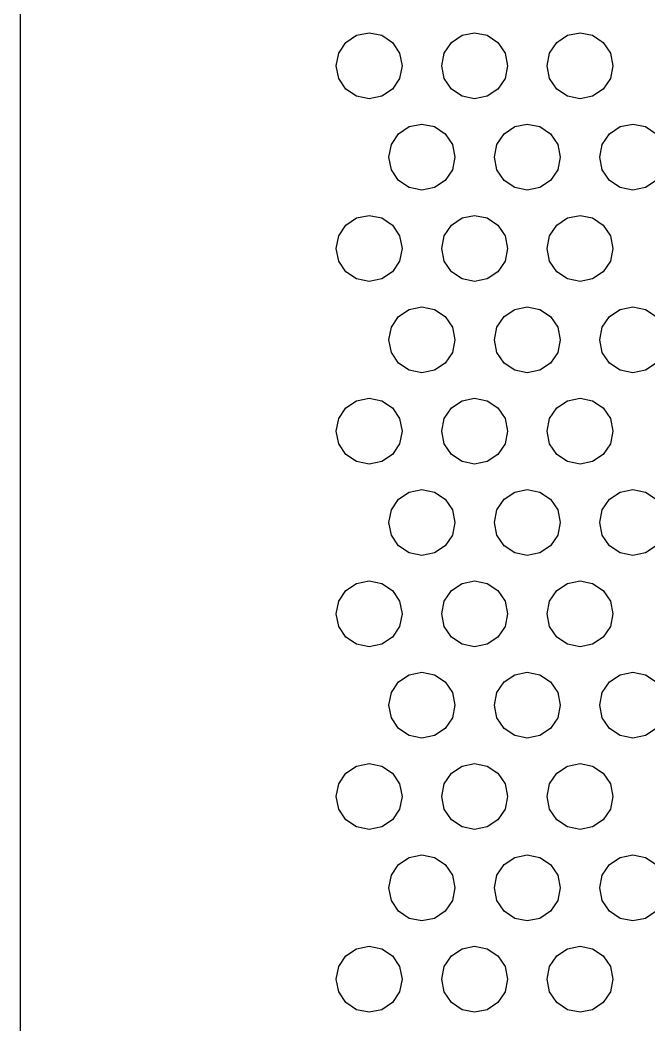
# Model space of a CAD drawing. Header units: metres. Extents: x 0 to 569, y 6 to 314.
# Drawn here: x 0 to 47.7, y 77.1 to 153.3 of the extents above; entities that cross this region are included whole.
import ezdxf

# ---------------------------------------------------------------- set-up
doc = ezdxf.new("R2010")
doc.units = ezdxf.units.M

msp = doc.modelspace()

# ---------------------------------------------------------------- linework, layer by layer
for p, q in [((0, 313.756), (0, 6)), ((24.7322, 151.619), (25.5433, 152.161)), ((25.5433, 152.161), (26.5, 152.351)), ((26.5, 152.351), (27.4567, 152.161)), ((27.4567, 152.161), (28.2678, 151.619)), ((32.7322, 151.619), (33.5433, 152.161)), ((33.5433, 152.161), (34.5, 152.351)), ((34.5, 152.351), (35.4567, 152.161)), ((35.4567, 152.161), (36.2678, 151.619)), ((40.7322, 151.619), (41.5433, 152.161)), ((41.5433, 152.161), (42.5, 152.351)), ((42.5, 152.351), (43.4567, 152.161)), ((43.4567, 152.161), (44.2678, 151.619)), ((24.1903, 150.808), (24.7322, 151.619)), ((28.2678, 151.619), (28.8097, 150.808)), ((32.1903, 150.808), (32.7322, 151.619)), ((36.2678, 151.619), (36.8097, 150.808)), ((40.1903, 150.808), (40.7322, 151.619)), ((44.2678, 151.619), (44.8097, 150.808)), ((24, 149.851), (24.1903, 150.808)), ((28.8097, 150.808), (29, 149.851)), ((32, 149.851), (32.1903, 150.808)), ((36.8097, 150.808), (37, 149.851)), ((40, 149.851), (40.1903, 150.808)), ((44.8097, 150.808), (45, 149.851)), ((24.1903, 148.895), (24, 149.851)), ((29, 149.851), (28.8097, 148.895)), ((32.1903, 148.895), (32, 149.851)), ((37, 149.851), (36.8097, 148.895)), ((40.1903, 148.895), (40, 149.851)), ((45, 149.851), (44.8097, 148.895)), ((24.7322, 148.083), (24.1903, 148.895)), ((28.8097, 148.895), (28.2678, 148.083)), ((32.7322, 148.083), (32.1903, 148.895)), ((36.8097, 148.895), (36.2678, 148.083)), ((40.7322, 148.083), (40.1903, 148.895)), ((44.8097, 148.895), (44.2678, 148.083)), ((25.5433, 147.542), (24.7322, 148.083)), ((28.2678, 148.083), (27.4567, 147.542)), ((33.5433, 147.542), (32.7322, 148.083)), ((36.2678, 148.083), (35.4567, 147.542)), ((41.5433, 147.542), (40.7322, 148.083)), ((44.2678, 148.083), (43.4567, 147.542)), ((26.5, 147.351), (25.5433, 147.542)), ((27.4567, 147.542), (26.5, 147.351)), ((34.5, 147.351), (33.5433, 147.542)), ((35.4567, 147.542), (34.5, 147.351)), ((42.5, 147.351), (41.5433, 147.542)), ((43.4567, 147.542), (42.5, 147.351)), ((28.7322, 144.691), (29.5433, 145.233)), ((29.5433, 145.233), (30.5, 145.423)), ((30.5, 145.423), (31.4567, 145.233)), ((31.4567, 145.233), (32.2678, 144.691)), ((36.7322, 144.691), (37.5433, 145.233)), ((37.5433, 145.233), (38.5, 145.423)), ((38.5, 145.423), (39.4567, 145.233)), ((39.4567, 145.233), (40.2678, 144.691)), ((44.7322, 144.691), (45.5433, 145.233)), ((45.5433, 145.233), (46.5, 145.423)), ((46.5, 145.423), (47.4567, 145.233)), ((47.4567, 145.233), (48.2678, 144.691)), ((28.1903, 143.88), (28.7322, 144.691)), ((32.2678, 144.691), (32.8097, 143.88)), ((36.1903, 143.88), (36.7322, 144.691)), ((40.2678, 144.691), (40.8097, 143.88)), ((44.1903, 143.88), (44.7322, 144.691)), ((28, 142.923), (28.1903, 143.88)), ((32.8097, 143.88), (33, 142.923)), ((36, 142.923), (36.1903, 143.88)), ((40.8097, 143.88), (41, 142.923)), ((44, 142.923), (44.1903, 143.88)), ((28.1903, 141.966), (28, 142.923)), ((33, 142.923), (32.8097, 141.966)), ((36.1903, 141.966), (36, 142.923)), ((41, 142.923), (40.8097, 141.966)), ((44.1903, 141.966), (44, 142.923)), ((28.7322, 141.155), (28.1903, 141.966)), ((32.8097, 141.966), (32.2678, 141.155)), ((36.7322, 141.155), (36.1903, 141.966)), ((40.8097, 141.966), (40.2678, 141.155)), ((44.7322, 141.155), (44.1903, 141.966)), ((29.5433, 140.613), (28.7322, 141.155)), ((32.2678, 141.155), (31.4567, 140.613)), ((37.5433, 140.613), (36.7322, 141.155)), ((40.2678, 141.155), (39.4567, 140.613)), ((45.5433, 140.613), (44.7322, 141.155)), ((48.2678, 141.155), (47.4567, 140.613)), ((30.5, 140.423), (29.5433, 140.613)), ((31.4567, 140.613), (30.5, 140.423)), ((38.5, 140.423), (37.5433, 140.613)), ((39.4567, 140.613), (38.5, 140.423)), ((46.5, 140.423), (45.5433, 140.613)), ((47.4567, 140.613), (46.5, 140.423)), ((24.7322, 137.763), (25.5433, 138.305)), ((25.5433, 138.305), (26.5, 138.495)), ((26.5, 138.495), (27.4567, 138.305)), ((27.4567, 138.305), (28.2678, 137.763)), ((32.7322, 137.763), (33.5433, 138.305)), ((33.5433, 138.305), (34.5, 138.495)), ((34.5, 138.495), (35.4567, 138.305)), ((35.4567, 138.305), (36.2678, 137.763)), ((40.7322, 137.763), (41.5433, 138.305)), ((41.5433, 138.305), (42.5, 138.495)), ((42.5, 138.495), (43.4567, 138.305)), ((43.4567, 138.305), (44.2678, 137.763)), ((24.1903, 136.952), (24.7322, 137.763)), ((28.2678, 137.763), (28.8097, 136.952)), ((32.1903, 136.952), (32.7322, 137.763)), ((36.2678, 137.763), (36.8097, 136.952)), ((40.1903, 136.952), (40.7322, 137.763)), ((44.2678, 137.763), (44.8097, 136.952)), ((24, 135.995), (24.1903, 136.952)), ((28.8097, 136.952), (29, 135.995)), ((32, 135.995), (32.1903, 136.952)), ((36.8097, 136.952), (37, 135.995)), ((40, 135.995), (40.1903, 136.952)), ((44.8097, 136.952), (45, 135.995)), ((24.1903, 135.038), (24, 135.995)), ((29, 135.995), (28.8097, 135.038)), ((32.1903, 135.038), (32, 135.995)), ((37, 135.995), (36.8097, 135.038)), ((40.1903, 135.038), (40, 135.995)), ((45, 135.995), (44.8097, 135.038)), ((24.7322, 134.227), (24.1903, 135.038)), ((28.8097, 135.038), (28.2678, 134.227)), ((32.7322, 134.227), (32.1903, 135.038)), ((36.8097, 135.038), (36.2678, 134.227)), ((40.7322, 134.227), (40.1903, 135.038)), ((44.8097, 135.038), (44.2678, 134.227)), ((25.5433, 133.685), (24.7322, 134.227)), ((28.2678, 134.227), (27.4567, 133.685)), ((33.5433, 133.685), (32.7322, 134.227)), ((36.2678, 134.227), (35.4567, 133.685)), ((41.5433, 133.685), (40.7322, 134.227)), ((44.2678, 134.227), (43.4567, 133.685)), ((26.5, 133.495), (25.5433, 133.685)), ((27.4567, 133.685), (26.5, 133.495)), ((34.5, 133.495), (33.5433, 133.685)), ((35.4567, 133.685), (34.5, 133.495)), ((42.5, 133.495), (41.5433, 133.685)), ((43.4567, 133.685), (42.5, 133.495)), ((28.7322, 130.834), (29.5433, 131.376)), ((29.5433, 131.376), (30.5, 131.567)), ((30.5, 131.567), (31.4567, 131.376)), ((31.4567, 131.376), (32.2678, 130.834)), ((36.7322, 130.834), (37.5433, 131.376)), ((37.5433, 131.376), (38.5, 131.567)), ((38.5, 131.567), (39.4567, 131.376)), ((39.4567, 131.376), (40.2678, 130.834)), ((44.7322, 130.834), (45.5433, 131.376)), ((45.5433, 131.376), (46.5, 131.567)), ((46.5, 131.567), (47.4567, 131.376)), ((47.4567, 131.376), (48.2678, 130.834)), ((28.1903, 130.023), (28.7322, 130.834)), ((32.2678, 130.834), (32.8097, 130.023)), ((36.1903, 130.023), (36.7322, 130.834)), ((40.2678, 130.834), (40.8097, 130.023)), ((44.1903, 130.023), (44.7322, 130.834)), ((28, 129.067), (28.1903, 130.023)), ((32.8097, 130.023), (33, 129.067)), ((36, 129.067), (36.1903, 130.023)), ((40.8097, 130.023), (41, 129.067)), ((44, 129.067), (44.1903, 130.023)), ((28.1903, 128.11), (28, 129.067)), ((33, 129.067), (32.8097, 128.11)), ((36.1903, 128.11), (36, 129.067)), ((41, 129.067), (40.8097, 128.11)), ((44.1903, 128.11), (44, 129.067)), ((28.7322, 127.299), (28.1903, 128.11)), ((32.8097, 128.11), (32.2678, 127.299)), ((36.7322, 127.299), (36.1903, 128.11)), ((40.8097, 128.11), (40.2678, 127.299)), ((44.7322, 127.299), (44.1903, 128.11)), ((29.5433, 126.757), (28.7322, 127.299)), ((32.2678, 127.299), (31.4567, 126.757)), ((37.5433, 126.757), (36.7322, 127.299)), ((40.2678, 127.299), (39.4567, 126.757)), ((45.5433, 126.757), (44.7322, 127.299)), ((48.2678, 127.299), (47.4567, 126.757)), ((30.5, 126.567), (29.5433, 126.757)), ((31.4567, 126.757), (30.5, 126.567)), ((38.5, 126.567), (37.5433, 126.757)), ((39.4567, 126.757), (38.5, 126.567)), ((46.5, 126.567), (45.5433, 126.757)), ((47.4567, 126.757), (46.5, 126.567)), ((24.7322, 123.906), (25.5433, 124.448)), ((25.5433, 124.448), (26.5, 124.638)), ((26.5, 124.638), (27.4567, 124.448)), ((27.4567, 124.448), (28.2678, 123.906)), ((32.7322, 123.906), (33.5433, 124.448)), ((33.5433, 124.448), (34.5, 124.638)), ((34.5, 124.638), (35.4567, 124.448)), ((35.4567, 124.448), (36.2678, 123.906)), ((40.7322, 123.906), (41.5433, 124.448)), ((41.5433, 124.448), (42.5, 124.638)), ((42.5, 124.638), (43.4567, 124.448)), ((43.4567, 124.448), (44.2678, 123.906)), ((24.1903, 123.095), (24.7322, 123.906)), ((28.2678, 123.906), (28.8097, 123.095)), ((32.1903, 123.095), (32.7322, 123.906)), ((36.2678, 123.906), (36.8097, 123.095)), ((40.1903, 123.095), (40.7322, 123.906)), ((44.2678, 123.906), (44.8097, 123.095)), ((24, 122.138), (24.1903, 123.095)), ((28.8097, 123.095), (29, 122.138)), ((32, 122.138), (32.1903, 123.095)), ((36.8097, 123.095), (37, 122.138)), ((40, 122.138), (40.1903, 123.095)), ((44.8097, 123.095), (45, 122.138)), ((24.1903, 121.182), (24, 122.138)), ((29, 122.138), (28.8097, 121.182)), ((32.1903, 121.182), (32, 122.138)), ((37, 122.138), (36.8097, 121.182)), ((40.1903, 121.182), (40, 122.138)), ((45, 122.138), (44.8097, 121.182)), ((24.7322, 120.371), (24.1903, 121.182)), ((28.8097, 121.182), (28.2678, 120.371)), ((32.7322, 120.371), (32.1903, 121.182)), ((36.8097, 121.182), (36.2678, 120.371)), ((40.7322, 120.371), (40.1903, 121.182)), ((44.8097, 121.182), (44.2678, 120.371)), ((25.5433, 119.829), (24.7322, 120.371)), ((26.5, 119.638), (25.5433, 119.829)), ((27.4567, 119.829), (26.5, 119.638)), ((28.2678, 120.371), (27.4567, 119.829)), ((33.5433, 119.829), (32.7322, 120.371)), ((34.5, 119.638), (33.5433, 119.829)), ((35.4567, 119.829), (34.5, 119.638)), ((36.2678, 120.371), (35.4567, 119.829)), ((41.5433, 119.829), (40.7322, 120.371)), ((42.5, 119.638), (41.5433, 119.829)), ((43.4567, 119.829), (42.5, 119.638)), ((44.2678, 120.371), (43.4567, 119.829)), ((28.7322, 116.978), (29.5433, 117.52)), ((29.5433, 117.52), (30.5, 117.71)), ((30.5, 117.71), (31.4567, 117.52)), ((31.4567, 117.52), (32.2678, 116.978)), ((36.7322, 116.978), (37.5433, 117.52)), ((37.5433, 117.52), (38.5, 117.71)), ((38.5, 117.71), (39.4567, 117.52)), ((39.4567, 117.52), (40.2678, 116.978)), ((44.7322, 116.978), (45.5433, 117.52)), ((45.5433, 117.52), (46.5, 117.71)), ((46.5, 117.71), (47.4567, 117.52)), ((47.4567, 117.52), (48.2678, 116.978)), ((28.1903, 116.167), (28.7322, 116.978)), ((32.2678, 116.978), (32.8097, 116.167)), ((36.1903, 116.167), (36.7322, 116.978)), ((40.2678, 116.978), (40.8097, 116.167)), ((44.1903, 116.167), (44.7322, 116.978)), ((28, 115.21), (28.1903, 116.167)), ((32.8097, 116.167), (33, 115.21)), ((36, 115.21), (36.1903, 116.167)), ((40.8097, 116.167), (41, 115.21)), ((44, 115.21), (44.1903, 116.167)), ((28.1903, 114.254), (28, 115.21)), ((33, 115.21), (32.8097, 114.254)), ((36.1903, 114.254), (36, 115.21)), ((41, 115.21), (40.8097, 114.254)), ((44.1903, 114.254), (44, 115.21)), ((28.7322, 113.442), (28.1903, 114.254)), ((32.8097, 114.254), (32.2678, 113.442)), ((36.7322, 113.442), (36.1903, 114.254)), ((40.8097, 114.254), (40.2678, 113.442)), ((44.7322, 113.442), (44.1903, 114.254)), ((29.5433, 112.901), (28.7322, 113.442)), ((30.5, 112.71), (29.5433, 112.901)), ((31.4567, 112.901), (30.5, 112.71)), ((32.2678, 113.442), (31.4567, 112.901)), ((37.5433, 112.901), (36.7322, 113.442)), ((38.5, 112.71), (37.5433, 112.901)), ((39.4567, 112.901), (38.5, 112.71)), ((40.2678, 113.442), (39.4567, 112.901)), ((45.5433, 112.901), (44.7322, 113.442)), ((46.5, 112.71), (45.5433, 112.901)), ((47.4567, 112.901), (46.5, 112.71)), ((48.2678, 113.442), (47.4567, 112.901)), ((24.7322, 110.05), (25.5433, 110.592)), ((25.5433, 110.592), (26.5, 110.782)), ((26.5, 110.782), (27.4567, 110.592)), ((27.4567, 110.592), (28.2678, 110.05)), ((32.7322, 110.05), (33.5433, 110.592)), ((33.5433, 110.592), (34.5, 110.782)), ((34.5, 110.782), (35.4567, 110.592)), ((35.4567, 110.592), (36.2678, 110.05)), ((40.7322, 110.05), (41.5433, 110.592)), ((41.5433, 110.592), (42.5, 110.782)), ((42.5, 110.782), (43.4567, 110.592)), ((43.4567, 110.592), (44.2678, 110.05)), ((24.1903, 109.239), (24.7322, 110.05)), ((28.2678, 110.05), (28.8097, 109.239)), ((32.1903, 109.239), (32.7322, 110.05)), ((36.2678, 110.05), (36.8097, 109.239)), ((40.1903, 109.239), (40.7322, 110.05)), ((44.2678, 110.05), (44.8097, 109.239)), ((24, 108.282), (24.1903, 109.239)), ((28.8097, 109.239), (29, 108.282)), ((32, 108.282), (32.1903, 109.239)), ((36.8097, 109.239), (37, 108.282)), ((40, 108.282), (40.1903, 109.239)), ((44.8097, 109.239), (45, 108.282)), ((24.1903, 107.325), (24, 108.282)), ((29, 108.282), (28.8097, 107.325)), ((32.1903, 107.325), (32, 108.282)), ((37, 108.282), (36.8097, 107.325)), ((40.1903, 107.325), (40, 108.282)), ((45, 108.282), (44.8097, 107.325)), ((24.7322, 106.514), (24.1903, 107.325)), ((28.8097, 107.325), (28.2678, 106.514)), ((32.7322, 106.514), (32.1903, 107.325)), ((36.8097, 107.325), (36.2678, 106.514)), ((40.7322, 106.514), (40.1903, 107.325)), ((44.8097, 107.325), (44.2678, 106.514)), ((25.5433, 105.972), (24.7322, 106.514)), ((26.5, 105.782), (25.5433, 105.972)), ((27.4567, 105.972), (26.5, 105.782)), ((28.2678, 106.514), (27.4567, 105.972)), ((33.5433, 105.972), (32.7322, 106.514)), ((34.5, 105.782), (33.5433, 105.972)), ((35.4567, 105.972), (34.5, 105.782)), ((36.2678, 106.514), (35.4567, 105.972)), ((41.5433, 105.972), (40.7322, 106.514)), ((42.5, 105.782), (41.5433, 105.972)), ((43.4567, 105.972), (42.5, 105.782)), ((44.2678, 106.514), (43.4567, 105.972)), ((28.7322, 103.122), (29.5433, 103.664)), ((29.5433, 103.664), (30.5, 103.854)), ((30.5, 103.854), (31.4567, 103.664)), ((31.4567, 103.664), (32.2678, 103.122)), ((36.7322, 103.122), (37.5433, 103.664)), ((37.5433, 103.664), (38.5, 103.854)), ((38.5, 103.854), (39.4567, 103.664)), ((39.4567, 103.664), (40.2678, 103.122)), ((44.7322, 103.122), (45.5433, 103.664)), ((45.5433, 103.664), (46.5, 103.854)), ((46.5, 103.854), (47.4567, 103.664)), ((47.4567, 103.664), (48.2678, 103.122)), ((28.1903, 102.311), (28.7322, 103.122)), ((32.2678, 103.122), (32.8097, 102.311)), ((36.1903, 102.311), (36.7322, 103.122)), ((40.2678, 103.122), (40.8097, 102.311)), ((44.1903, 102.311), (44.7322, 103.122)), ((28, 101.354), (28.1903, 102.311)), ((32.8097, 102.311), (33, 101.354)), ((36, 101.354), (36.1903, 102.311)), ((40.8097, 102.311), (41, 101.354)), ((44, 101.354), (44.1903, 102.311)), ((28.1903, 100.397), (28, 101.354)), ((33, 101.354), (32.8097, 100.397)), ((36.1903, 100.397), (36, 101.354)), ((41, 101.354), (40.8097, 100.397)), ((44.1903, 100.397), (44, 101.354)), ((28.7322, 99.5861), (28.1903, 100.397)), ((32.8097, 100.397), (32.2678, 99.5861)), ((36.7322, 99.5861), (36.1903, 100.397)), ((40.8097, 100.397), (40.2678, 99.5861)), ((44.7322, 99.5861), (44.1903, 100.397)), ((29.5433, 99.0441), (28.7322, 99.5861)), ((32.2678, 99.5861), (31.4567, 99.0441)), ((37.5433, 99.0441), (36.7322, 99.5861)), ((40.2678, 99.5861), (39.4567, 99.0441)), ((45.5433, 99.0441), (44.7322, 99.5861)), ((48.2678, 99.5861), (47.4567, 99.0441)), ((30.5, 98.8538), (29.5433, 99.0441)), ((31.4567, 99.0441), (30.5, 98.8538)), ((38.5, 98.8538), (37.5433, 99.0441)), ((39.4567, 99.0441), (38.5, 98.8538)), ((46.5, 98.8538), (45.5433, 99.0441)), ((47.4567, 99.0441), (46.5, 98.8538)), ((25.5433, 96.7353), (26.5, 96.9256)), ((26.5, 96.9256), (27.4567, 96.7353)), ((33.5433, 96.7353), (34.5, 96.9256)), ((34.5, 96.9256), (35.4567, 96.7353)), ((41.5433, 96.7353), (42.5, 96.9256)), ((42.5, 96.9256), (43.4567, 96.7353)), ((24.1903, 95.3823), (24.7322, 96.1934)), ((24.7322, 96.1934), (25.5433, 96.7353)), ((27.4567, 96.7353), (28.2678, 96.1934)), ((28.2678, 96.1934), (28.8097, 95.3823)), ((32.1903, 95.3823), (32.7322, 96.1934)), ((32.7322, 96.1934), (33.5433, 96.7353)), ((35.4567, 96.7353), (36.2678, 96.1934)), ((36.2678, 96.1934), (36.8097, 95.3823)), ((40.1903, 95.3823), (40.7322, 96.1934)), ((40.7322, 96.1934), (41.5433, 96.7353)), ((43.4567, 96.7353), (44.2678, 96.1934)), ((44.2678, 96.1934), (44.8097, 95.3823)), ((24, 94.4256), (24.1903, 95.3823)), ((28.8097, 95.3823), (29, 94.4256)), ((32, 94.4256), (32.1903, 95.3823)), ((36.8097, 95.3823), (37, 94.4256)), ((40, 94.4256), (40.1903, 95.3823)), ((44.8097, 95.3823), (45, 94.4256)), ((24.1903, 93.4689), (24, 94.4256)), ((29, 94.4256), (28.8097, 93.4689)), ((32.1903, 93.4689), (32, 94.4256)), ((37, 94.4256), (36.8097, 93.4689)), ((40.1903, 93.4689), (40, 94.4256)), ((45, 94.4256), (44.8097, 93.4689)), ((24.7322, 92.6579), (24.1903, 93.4689)), ((28.8097, 93.4689), (28.2678, 92.6579)), ((32.7322, 92.6579), (32.1903, 93.4689)), ((36.8097, 93.4689), (36.2678, 92.6579)), ((40.7322, 92.6579), (40.1903, 93.4689)), ((44.8097, 93.4689), (44.2678, 92.6579)), ((25.5433, 92.1159), (24.7322, 92.6579)), ((28.2678, 92.6579), (27.4567, 92.1159)), ((33.5433, 92.1159), (32.7322, 92.6579)), ((36.2678, 92.6579), (35.4567, 92.1159)), ((41.5433, 92.1159), (40.7322, 92.6579)), ((44.2678, 92.6579), (43.4567, 92.1159)), ((26.5, 91.9256), (25.5433, 92.1159)), ((27.4567, 92.1159), (26.5, 91.9256)), ((34.5, 91.9256), (33.5433, 92.1159)), ((35.4567, 92.1159), (34.5, 91.9256)), ((42.5, 91.9256), (41.5433, 92.1159)), ((43.4567, 92.1159), (42.5, 91.9256)), ((29.5433, 89.8071), (30.5, 89.9974)), ((30.5, 89.9974), (31.4567, 89.8071)), ((37.5433, 89.8071), (38.5, 89.9974)), ((38.5, 89.9974), (39.4567, 89.8071)), ((45.5433, 89.8071), (46.5, 89.9974)), ((46.5, 89.9974), (47.4567, 89.8071)), ((28.1903, 88.4541), (28.7322, 89.2652)), ((28.7322, 89.2652), (29.5433, 89.8071)), ((31.4567, 89.8071), (32.2678, 89.2652)), ((32.2678, 89.2652), (32.8097, 88.4541)), ((36.1903, 88.4541), (36.7322, 89.2652)), ((36.7322, 89.2652), (37.5433, 89.8071)), ((39.4567, 89.8071), (40.2678, 89.2652)), ((40.2678, 89.2652), (40.8097, 88.4541)), ((44.1903, 88.4541), (44.7322, 89.2652)), ((44.7322, 89.2652), (45.5433, 89.8071)), ((47.4567, 89.8071), (48.2678, 89.2652)), ((28, 87.4974), (28.1903, 88.4541)), ((32.8097, 88.4541), (33, 87.4974)), ((36, 87.4974), (36.1903, 88.4541)), ((40.8097, 88.4541), (41, 87.4974)), ((44, 87.4974), (44.1903, 88.4541)), ((28.1903, 86.5407), (28, 87.4974)), ((33, 87.4974), (32.8097, 86.5407)), ((36.1903, 86.5407), (36, 87.4974)), ((41, 87.4974), (40.8097, 86.5407)), ((44.1903, 86.5407), (44, 87.4974)), ((28.7322, 85.7296), (28.1903, 86.5407)), ((32.8097, 86.5407), (32.2678, 85.7296)), ((36.7322, 85.7296), (36.1903, 86.5407)), ((40.8097, 86.5407), (40.2678, 85.7296)), ((44.7322, 85.7296), (44.1903, 86.5407)), ((29.5433, 85.1877), (28.7322, 85.7296)), ((32.2678, 85.7296), (31.4567, 85.1877)), ((37.5433, 85.1877), (36.7322, 85.7296)), ((40.2678, 85.7296), (39.4567, 85.1877)), ((45.5433, 85.1877), (44.7322, 85.7296)), ((48.2678, 85.7296), (47.4567, 85.1877)), ((30.5, 84.9974), (29.5433, 85.1877)), ((31.4567, 85.1877), (30.5, 84.9974)), ((38.5, 84.9974), (37.5433, 85.1877)), ((39.4567, 85.1877), (38.5, 84.9974)), ((46.5, 84.9974), (45.5433, 85.1877)), ((47.4567, 85.1877), (46.5, 84.9974)), ((25.5433, 82.8789), (26.5, 83.0692)), ((26.5, 83.0692), (27.4567, 82.8789)), ((33.5433, 82.8789), (34.5, 83.0692)), ((34.5, 83.0692), (35.4567, 82.8789)), ((41.5433, 82.8789), (42.5, 83.0692)), ((42.5, 83.0692), (43.4567, 82.8789)), ((24.1903, 81.5259), (24.7322, 82.337)), ((24.7322, 82.337), (25.5433, 82.8789)), ((27.4567, 82.8789), (28.2678, 82.337)), ((28.2678, 82.337), (28.8097, 81.5259)), ((32.1903, 81.5259), (32.7322, 82.337)), ((32.7322, 82.337), (33.5433, 82.8789)), ((35.4567, 82.8789), (36.2678, 82.337)), ((36.2678, 82.337), (36.8097, 81.5259)), ((40.1903, 81.5259), (40.7322, 82.337)), ((40.7322, 82.337), (41.5433, 82.8789)), ((43.4567, 82.8789), (44.2678, 82.337)), ((44.2678, 82.337), (44.8097, 81.5259)), ((24, 80.5692), (24.1903, 81.5259)), ((28.8097, 81.5259), (29, 80.5692)), ((32, 80.5692), (32.1903, 81.5259)), ((36.8097, 81.5259), (37, 80.5692)), ((40, 80.5692), (40.1903, 81.5259)), ((44.8097, 81.5259), (45, 80.5692)), ((24.1903, 79.6125), (24, 80.5692)), ((29, 80.5692), (28.8097, 79.6125)), ((32.1903, 79.6125), (32, 80.5692)), ((37, 80.5692), (36.8097, 79.6125)), ((40.1903, 79.6125), (40, 80.5692)), ((45, 80.5692), (44.8097, 79.6125)), ((24.7322, 78.8014), (24.1903, 79.6125)), ((28.8097, 79.6125), (28.2678, 78.8014)), ((32.7322, 78.8014), (32.1903, 79.6125)), ((36.8097, 79.6125), (36.2678, 78.8014)), ((40.7322, 78.8014), (40.1903, 79.6125)), ((44.8097, 79.6125), (44.2678, 78.8014)), ((25.5433, 78.2595), (24.7322, 78.8014)), ((28.2678, 78.8014), (27.4567, 78.2595)), ((33.5433, 78.2595), (32.7322, 78.8014)), ((36.2678, 78.8014), (35.4567, 78.2595)), ((41.5433, 78.2595), (40.7322, 78.8014)), ((44.2678, 78.8014), (43.4567, 78.2595)), ((26.5, 78.0692), (25.5433, 78.2595)), ((27.4567, 78.2595), (26.5, 78.0692)), ((34.5, 78.0692), (33.5433, 78.2595)), ((35.4567, 78.2595), (34.5, 78.0692)), ((42.5, 78.0692), (41.5433, 78.2595)), ((43.4567, 78.2595), (42.5, 78.0692))]:
    msp.add_line(p, q)

doc.saveas('drawing.dxf')
